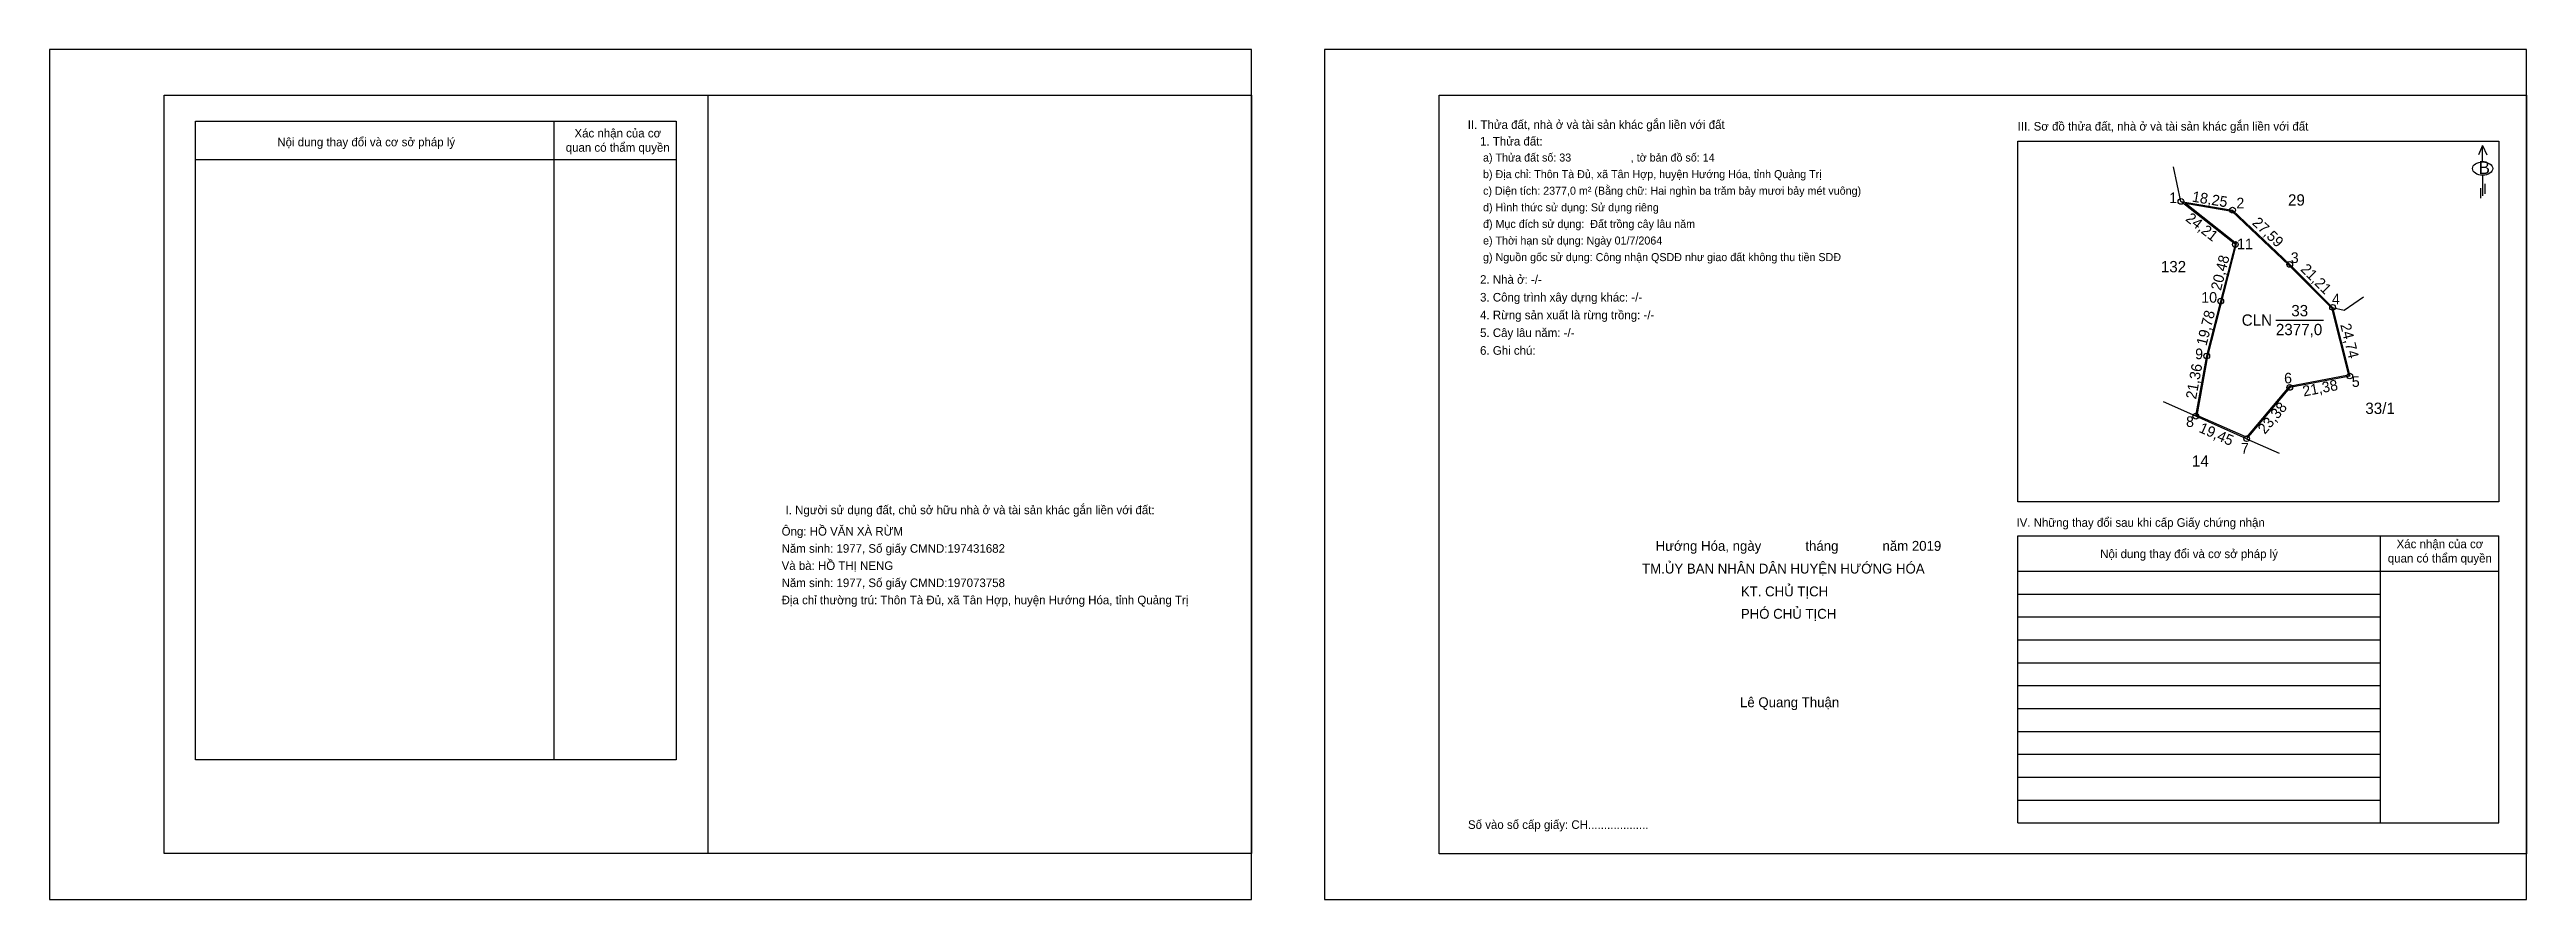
# Model space of a CAD drawing. Extents: x 552859 to 553725, y 1840508 to 1840805.
import ezdxf

# ---------------------------------------------------------------- set-up
doc = ezdxf.new("R2010")
doc.units = 0
for name, color, linetype in [('Level 1', 7, 'Continuous'), ('Level 11', 7, 'Continuous'), ('Level 12', 7, 'Continuous'), ('Level 13', 7, 'Continuous'), ('Level 14', 7, 'Continuous'), ('Level 15', 7, 'Continuous'), ('Level 16', 7, 'Continuous'), ('Level 17', 7, 'Continuous'), ('Level 18', 7, 'Continuous'), ('Level 2', 7, 'Continuous'), ('Level 3', 7, 'Continuous'), ('Level 4', 7, 'Continuous'), ('Level 5', 7, 'Continuous'), ('Level 6', 7, 'Continuous'), ('Level 8', 7, 'Continuous')]:
    doc.layers.add(name, color=color, linetype=linetype)

msp = doc.modelspace()

# ---------------------------------------------------------------- linework, layer by layer
at = {"layer": 'Level 1'}
for p, q in [((552910.15, 1840780.08), (553078.15, 1840780.08)), ((552910.15, 1840556.87), (552910.15, 1840780.08)), ((553078.15, 1840780.08), (553078.15, 1840556.87)), ((552910.15, 1840766.7), (553078.15, 1840766.7)), ((553547.03, 1840635.17), (553715.03, 1840635.17)), ((553673.58, 1840635.17), (553673.58, 1840534.85)), ((553547.03, 1840622.81), (553715.03, 1840622.81)), ((553547.03, 1840614.81), (553673.58, 1840614.81)), ((553547.03, 1840606.81), (553673.58, 1840606.81)), ((553547.03, 1840598.81), (553673.58, 1840598.81)), ((553547.03, 1840590.81), (553673.58, 1840590.81)), ((553547.03, 1840582.81), (553673.58, 1840582.81)), ((553547.03, 1840574.81), (553673.58, 1840574.81)), ((553547.03, 1840566.81), (553673.58, 1840566.81)), ((553547.03, 1840558.81), (553673.58, 1840558.81)), ((553547.03, 1840550.81), (553673.58, 1840550.81)), ((553547.03, 1840542.81), (553673.58, 1840542.81))]:
    msp.add_line(p, q, dxfattribs=at)
for points in [[(553035.42, 1840780.08), (553035.42, 1840556.87)], [(553547.03, 1840534.85), (553547.03, 1840635.17)], [(553715.03, 1840534.85), (553715.03, 1840635.17)], [(553078.15, 1840556.87), (552910.15, 1840556.87)]]:
    msp.add_lwpolyline(points, dxfattribs=at)
at = {"layer": 'Level 11'}
for centre in [(553604, 1840752), (553622, 1840749), (553623, 1840737), (553642, 1840730), (553617.91, 1840717.17), (553657, 1840715), (553613, 1840698), (553642, 1840687), (553663, 1840691), (553609.18, 1840676.98), (553626.96, 1840669.1)]:
    msp.add_circle(centre, 1, dxfattribs=at)
at = {"layer": 'Level 12'}
for p, q in [((553604, 1840752), (553601.41, 1840764.1)), ((553657, 1840715), (553661, 1840714)), ((553661, 1840714), (553667.82, 1840718.65)), ((553609.18, 1840676.98), (553597.87, 1840682)), ((553626.96, 1840669.1), (553638.27, 1840664.08))]:
    msp.add_line(p, q, dxfattribs=at)
at = {"layer": 'Level 15'}
msp.add_line((553637.17, 1840710.55), (553653.82, 1840710.55), dxfattribs=at)
at = {"layer": 'Level 17'}
msp.add_lwpolyline([(553662.51, 1840691.31), (553641.79, 1840687.37), (553626.85, 1840669.59), (553609.63, 1840677.22), (553613.39, 1840697.91), (553623.45, 1840737.15), (553605.47, 1840751.35), (553621.81, 1840748.63), (553641.72, 1840729.71), (553656.64, 1840714.8)], close=True, dxfattribs=at)
at = {"layer": 'Level 18'}
for p, q in [((553623, 1840737), (553604, 1840752)), ((553604, 1840752), (553622, 1840749)), ((553622, 1840749), (553642, 1840730)), ((553617.91, 1840717.17), (553623, 1840737)), ((553642, 1840730), (553657, 1840715)), ((553613, 1840698), (553617.91, 1840717.17)), ((553657, 1840715), (553663, 1840691)), ((553609.18, 1840676.98), (553613, 1840698)), ((553642, 1840687), (553626.96, 1840669.1)), ((553663, 1840691), (553642, 1840687)), ((553626.96, 1840669.1), (553609.18, 1840676.98))]:
    msp.add_line(p, q, dxfattribs=at)
at = {"layer": 'Level 2'}
for p, q in [((553344.74, 1840789.09), (553724.74, 1840789.09)), ((553344.74, 1840524.09), (553344.74, 1840789.09)), ((553547.03, 1840647), (553547.03, 1840773.11)), ((553547.03, 1840773.11), (553715.03, 1840773.11)), ((553715.03, 1840773.11), (553715.03, 1840647)), ((553715.03, 1840647), (553547.03, 1840647))]:
    msp.add_line(p, q, dxfattribs=at)
msp.add_lwpolyline([(553279.15, 1840524.1), (552899.15, 1840524.1), (552899.15, 1840789.1), (553279.15, 1840789.1)], close=True, dxfattribs=at)
for points in [[(553089.15, 1840789.1), (553089.15, 1840524.1)], [(553724.74, 1840789.09), (553724.74, 1840524.09), (553344.74, 1840524.09)]]:
    msp.add_lwpolyline(points, dxfattribs=at)
at = {"layer": 'Level 3'}
msp.add_lwpolyline([(552859.15, 1840805.09), (552859.15, 1840508.09), (553279.15, 1840508.09), (553279.15, 1840805.09)], close=True, dxfattribs=at)
at = {"layer": 'Level 4'}
msp.add_lwpolyline([(553304.74, 1840805.09), (553304.74, 1840508.09), (553724.74, 1840508.09), (553724.74, 1840805.09)], close=True, dxfattribs=at)
at = {"layer": 'Level 5'}
for p, q in [((553709.4, 1840771.5), (553707.94, 1840768.32)), ((553709.4, 1840765.84), (553709.4, 1840771.5)), ((553709.4, 1840771.5), (553710.85, 1840768.32)), ((553708.67, 1840756.69), (553708.67, 1840753.2)), ((553709.42, 1840761.16), (553709.42, 1840754.02)), ((553710.24, 1840758.17), (553710.24, 1840754.69)), ((553547.03, 1840534.85), (553715.03, 1840534.85))]:
    msp.add_line(p, q, dxfattribs=at)
msp.add_ellipse((553709.42, 1840763.49), major_axis=(3.55, 0), ratio=0.655849, dxfattribs=at)

# ---------------------------------------------------------------- texts
at = {"layer": 'Level 1'}
for s, height, p in [('Nội dung thay đổi và cơ sở pháp lý', 3, (552938.75, 1840771.27)), ('quan có thẩm quyền', 3, (553039.53, 1840769.37)), ('Xác nhận của cơ ', 3, (553042.59, 1840774.37)), ('I. Người sử dụng đất, chủ sở hữu nhà ở và tài sản khác gắn liền với đất:', 3, (553116.36, 1840642.71)), ('IV. Những thay đổi sau khi cấp Giấy chứng nhận', 3, (553546.52, 1840638.31)), ('Xác nhận của cơ ', 3, (553679.35, 1840630.83)), ('Nội dung thay đổi và cơ sở pháp lý', 3, (553575.77, 1840627.37)), ('quan có thẩm quyền', 3, (553676.29, 1840625.83)), ('Lê Quang Thuận', 3.4537, (553449.9, 1840575.28))]:
    msp.add_text(s, height=height, dxfattribs=at).set_placement(p)
at = {"layer": 'Level 13'}
for s, height, p in [('1', 3.71, (553599.91, 1840751.43)), ('2', 3.71, (553623.37, 1840749.59)), ('11', 3.713, (553623.61, 1840735.3)), ('3', 3.71, (553642.37, 1840730.51)), ('10', 3.713, (553611.1, 1840716.62)), ('4', 3.71, (553656.77, 1840716.06)), ('9', 3.71, (553608.96, 1840696.89)), ('6', 3.71, (553640.04, 1840688.43)), ('5', 3.71, (553663.71, 1840687.2)), ('8', 3.71, (553605.77, 1840673.21)), ('7', 3.71, (553624.96, 1840663.92))]:
    msp.add_text(s, height=height, dxfattribs=at).set_placement(p)
at = {"layer": 'Level 14'}
for s, p in [('29', (553641.41, 1840750.54)), ('132', (553596.97, 1840727.24)), ('14', (553607.86, 1840659.33))]:
    msp.add_text(s, height=3.961, dxfattribs=at).set_placement(p)
at = {"layer": 'Level 15'}
for s, p in [('CLN', (553625.23, 1840708.57)), ('33', (553642.55, 1840711.87)), ('2377,0', (553637.17, 1840705.27))]:
    msp.add_text(s, height=3.961, dxfattribs=at).set_placement(p)
at = {"layer": 'Level 16'}
for s, rotation, p in [('18,25', 350.53768, (553607.68, 1840751.98)), ('24,21', 321.70984, (553605.33, 1840745.5)), ('27,59', 316.4688, (553628.66, 1840744.24)), ('20,48', 75.61833, (553617.93, 1840720.64)), ('21,21', 315, (553645.56, 1840728.06)), ('19,78', 75.61889, (553612.89, 1840701.36)), ('24,74', 284.03624, (553659.65, 1840708.89)), ('21,36', 79.69995, (553609.28, 1840682.71)), ('21,38', 10.7843, (553646.88, 1840683.82)), ('23,38', 49.96223, (553633.34, 1840670.43)), ('19,45', 336.09734, (553609.98, 1840671.54))]:
    msp.add_text(s, height=3.713, rotation=rotation, dxfattribs=at).set_placement(p)
at = {"layer": 'Level 5'}
for s, height, p in [('II. Thửa đất, nhà ở và tài sản khác gắn liền với đất', 3, (553354.75, 1840777.36)), ('III. Sơ đồ thửa đất, nhà ở và tài sản khác gắn liền với đất', 3, (553546.94, 1840776.77)), ('B', 4.5, (553707.98, 1840761.59)), ('TM.ỦY BAN NHÂN DÂN HUYỆN HƯỚNG HÓA', 3.4537, (553415.68, 1840621.98)), ('Hướng Hóa, ngày            tháng            năm 2019', 3.4537, (553420.41, 1840629.92)), ('KT. CHỦ TỊCH', 3.4537, (553450.2, 1840614.01)), ('PHÓ CHỦ TỊCH', 3.4537, (553450.2, 1840606.18)), ('Số vào sổ cấp giấy: CH...................', 3, (553354.84, 1840532.74))]:
    msp.add_text(s, height=height, dxfattribs=at).set_placement(p)
at = {"layer": 'Level 6'}
for s, height, p in [('1. Thửa đất: ', 3, (553359.06, 1840771.55)), (' a) Thửa đất số: 33                    , tờ bản đồ số: 14', 2.8, (553359.06, 1840765.95)), (' c) Diện tích: 2377,0 m² (Bằng chữ: Hai nghìn ba trăm bảy mươi bảy mét vuông)', 2.8, (553359.06, 1840754.35)), (' b) Địa chỉ: Thôn Tà Đủ, xã Tân Hợp, huyện Hướng Hóa, tỉnh Quảng Trị', 2.8, (553359.06, 1840760.15)), (' d) Hình thức sử dụng: Sử dụng riêng', 2.8, (553359.06, 1840748.55)), (' đ) Mục đích sử dụng:  Đất trồng cây lâu năm', 2.8, (553359.06, 1840742.75)), (' e) Thời hạn sử dụng: Ngày 01/7/2064', 2.8, (553359.06, 1840736.95)), (' g) Nguồn gốc sử dụng: Công nhận QSDĐ như giao đất không thu tiền SDĐ', 2.8, (553359.06, 1840731.15)), ('2. Nhà ở: -/-', 3, (553359.06, 1840723.24)), ('4. Rừng sản xuất là rừng trồng: -/-', 3, (553359.06, 1840710.83)), ('3. Công trình xây dựng khác: -/-', 3, (553359.06, 1840717.03)), ('5. Cây lâu năm: -/-', 3, (553359.06, 1840704.63)), ('6. Ghi chú:', 3, (553359.06, 1840698.43)), ('Ông: HỒ VĂN XÀ RỪM', 3, (553114.98, 1840635.24)), ('Và bà: HỒ THỊ NENG', 3, (553114.98, 1840623.24)), ('Năm sinh: 1977, Số giấy CMND:197431682', 3, (553114.98, 1840629.24)), ('Năm sinh: 1977, Số giấy CMND:197073758', 3, (553114.98, 1840617.24)), ('Địa chỉ thường trú: Thôn Tà Đủ, xã Tân Hợp, huyện Hướng Hóa, tỉnh Quảng Trị', 3, (553114.98, 1840611.24))]:
    msp.add_text(s, height=height, dxfattribs=at).set_placement(p)
at = {"layer": 'Level 8'}
msp.add_text('33/1', height=3.961, dxfattribs=at).set_placement((553668.43, 1840677.74))

doc.saveas('drawing.dxf')
